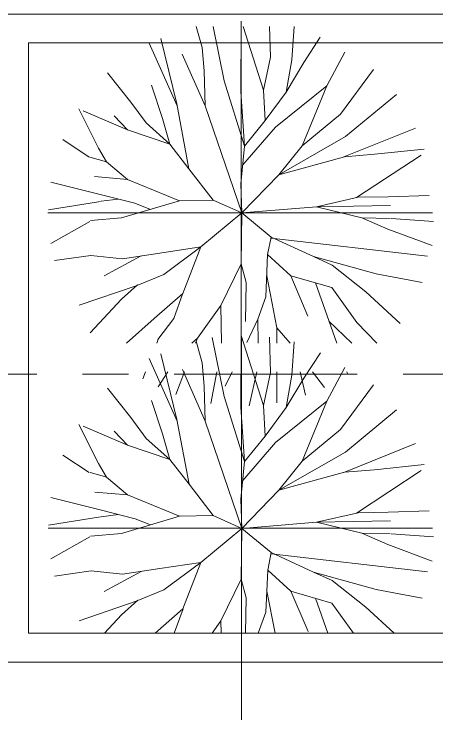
# Model space of a CAD drawing. Header units: millimetres. Extents: x -20144 to 117103, y -11426 to 48263.
# Drawn here: x 77251 to 78716, y 7249 to 9700 of the extents above; entities that cross this region are included whole.
import ezdxf

# ---------------------------------------------------------------- set-up
doc = ezdxf.new("R2010")
doc.units = ezdxf.units.MM
doc.linetypes.add('Grid Line', pattern=[22.225, 12.7, -3.175, 3.175, -3.175])
for name, color, linetype, lineweight in [('L-SITE', 91, 'Continuous', 5), ('NET-THAY', 2, 'Continuous', 15), ('TRUC', 225, 'Continuous', 5)]:
    doc.layers.add(name, color=color, linetype=linetype, lineweight=lineweight)

# ---------------------------------------------------------------- blocks, each defined once
blk = doc.blocks.new('CAY XANH 1 - new block_dwg_110_植栽_中_高木 - 落葉1_φ4000_H5500-1445069-IDEA-4th Storey - Detail-714095-MẶT BẰNG TẦNG 23')
at = {"layer": 'L-SITE'}
for p, q in [((-667.1, 1110.8), (-958.1, 1759.8)), ((879.2, 1317.3), (624.9, 696.3)), ((1796.2, 879.7), (1057, 580.1)), ((-1850.2, 759.4), (-1577.8, 577.8)), ((1854.7, 598.6), (1188, 159.1)), ((-1570, 577.6), (-1397.9, 528.9)), ((-1999.7, 32.8), (-1462.2, 119)), ((-1453.4, 120.7), (-1277.6, 143.8)), ((1984.4, -87.8), (1545.5, -57.6)), ((-1975, -315.2), (-1570.6, -88.1)), ((1922.7, -449.3), (302.8, -262.1)), ((-1422.7, -653.1), (-1040.7, -445.3)), ((982.6, -1348.9), (761.7, -724.4)), ((1137.9, -1348.9), (902.3, -1121.9)), ((502.4, -1348.9), (364.7, -1191.2)), ((-879.9, -1348.9), (-863.8, -1307.6)), ((-1024, -1718), (-996.4, -1647.2)), ((-765.6, -1647.2), (-865.7, -1802.9)), ((-682.4, -1880), (-592.7, -1647.2)), ((-321.1, -1974.1), (-257.8, -1647.2)), ((-97.6, -1647.2), (-169.8, -1794.8)), ((76.2, -1998.6), (157.6, -1647.2)), ((364.7, -1647.2), (364.7, -1966.6)), ((658.9, -1888.4), (605.3, -1647.2)), ((854.6, -1808.2), (733.5, -1647.2)), ((1097, -1672.3), (1088.2, -1647.2))]:
    blk.add_line(p, q, dxfattribs=at)
at = {"layer": 'L-SITE', "flags": 128}
for points in [[(-470, 1932.8), (-408.4, 1714.8), (-388.7, 1473.7), (-378.9, 1109.6)], [(-297, 1932.8), (-180.7, 1367.6), (29.5, 691.4), (242.3, 956.5)], [(16.2, 1932.8), (224.3, 1272), (298.4, 1613.4), (286.7, 1932.8)], [(540.9, 1932.8), (518.2, 1585.8), (458.9, 1251.7), (640.9, 1556.8), (813.1, 1820)], [(-837.7, 1807.7), (-670.4, 1128.7), (-546.2, 457.6), (-743, 713.5), (-989.1, 932.5), (-1146.5, 1149), (-1389.1, 1451.3)], [(-614.6, 1644.9), (-378.9, 1109.6), (0, 0), (-295.2, 132.9)], [(9.8, 497), (348.1, 889.6), (879.2, 1317.3), (1065.4, 1665.3)], [(1938.7, 182.1), (1515.6, 167.3), (1205.6, 162.4), (772.5, 64), (0, 0), (-9.8, 302.6), (29.5, 691.4), (-9.8, 1257.2), (-9.8, 1591.8)], [(1363.8, 1486.9), (1020.8, 1023.8), (624.9, 696.3), (383.8, 396.1), (0, 0), (305.1, -251), (268.2, -431.8)], [(-933.8, 1323.7), (-819.2, 978), (-743, 713.5), (-1182.2, 861.7)], [(458.9, 1251.7), (242.3, 956.5), (224.3, 1272)], [(1602, 1226.9), (1073.6, 790.1), (383.8, 396.1), (1064.1, 582.5), (1374.1, 607.1), (1887.3, 661.9)], [(-1522.1, 376.1), (-1182.2, 347.5), (-1398.7, 529.6), (-1482.3, 672.3), (-1685, 1077.5)], [(-1639.8, 1058.6), (-1182.2, 861.7), (-1319.2, 1007.6)], [(-546.2, 457.6), (-295.2, 132.9), (-644.6, 125.5)], [(-1974.5, 318.6), (-1450.8, 187.1), (-1104.4, 100.6), (-944.8, 36.9)], [(-1182.2, 347.5), (-644.6, 125.5), (-1244.9, -51.7), (-1564, -80.1)], [(1537.8, 78.4), (772.5, 64), (1241.2, -49.8)], [(-1682.9, -957.1), (-1092.4, -755.3), (-807, -637.2), (-423.2, -351.8), (0, 0), (-4.9, -526.5)], [(1534.2, -57), (1241.2, -49.8), (1511.9, -167.9), (1971.2, -338.2)], [(1865.4, -721.3), (1389.2, -631.6), (743, -452.7), (305.1, -251)], [(-1938.1, -493.6), (-1559.8, -440.4), (-1235.1, -474.8), (-846.4, -415.8), (-423.2, -351.8), (-610.2, -834.1), (-905.4, -1094.8), (-1191.6, -1348.9)], [(508.1, -651.4), (268.2, -431.8), (248.5, -869.7), (164.8, -1101)], [(1639.8, -1145), (1284.3, -816.8), (934.9, -541.3), (743, -452.7)], [(-216.5, -959.5), (-4.9, -526.5), (44.3, -719.6), (39.4, -1125.6)], [(258.3, -650.8), (364.7, -1191.2), (364.7, -1348.9)], [(1397.4, -1348.9), (1191.1, -1134.8), (931.2, -773.2), (508.1, -651.4), (685.2, -1069.6)], [(-1566.5, -1243.4), (-1244.2, -894.6), (-1077, -745.2)], [(-867, -1310), (-702.7, -1094.5), (-607.7, -832.3)], [(-207.8, -1348.9), (-216.5, -959.5), (-457.6, -1296.6)], [(170, -1348.9), (164.8, -1101), (51.7, -1342.1)], [(-477.8, -1348.9), (-457.6, -1296.6), (-517.8, -1348.9)]]:
    blk.add_lwpolyline(points, dxfattribs=at)
blk = doc.blocks.new('CAY XANH 1 - new block_dwg-714094-MẶT BẰNG TẦNG 23')
at = {"xscale": 0.5, "yscale": 0.5, "zscale": 0.5}
blk.add_blockref('CAY XANH 1 - new block_dwg_110_植栽_中_高木 - 落葉1_φ4000_H5500-1445069-IDEA-4th Storey - Detail-714095-MẶT BẰNG TẦNG 23', (-494873.7, 495980.5), dxfattribs=at)
blk = doc.blocks.new('CAY XANH 1 - CAY XANH_dwg-714093-MẶT BẰNG TẦNG 23')
at = {"layer": 'L-SITE'}
for p, q in [((28746.5, 0), (28733, 0)), ((28788.3, 0), (28770.7, 0)), ((28931.4, 0), (28921.9, 0)), ((29155.3, 0), (29164.1, 0))]:
    blk.add_line(p, q, dxfattribs=at)
at = {"layer": 'L-SITE', "flags": 128}
for points in [[(28694.1, 0), (28684.6, 0), (28661.3, 0), (28659.4, 0), (28644, 0), (28634.5, 0), (28611.2, 0), (28603.7, 0), (28594.2, 0), (28603.7, 0), (28609.6, 0), (28592.2, 0), (28570.9, 0), (28578.4, 0), (28603.7, 0), (28662, 0), (28642.6, 0), (28600.1, 0), (28579.1, 0), (28609.9, 0), (28604, 0), (28575.2, 0), (28563.7, 0), (28584.7, 0), (28609.9, 0), (28613.8, 0), (28600.1, 0), (28611.8, 0), (28638.7, 0), (28677.6, 0), (28708.4, 0), (28713.9, 0), (28725.7, 0), (28715.9, 0), (28712.3, 0), (28702.5, 0), (28691, 0), (28706.4, 0), (28731.3, 0), (28735.2, 0), (28750.6, 0), (28756.5, 0), (28781.4, 0), (28806.3, 0), (28821.7, 0), (28833.5, 0), (28837.1, 0), (28862.3, 0), (28883.3, 0), (28898.7, 0), (28916, 0), (28931.4, 0)], [(28647.5, 0), (28660.7, 0), (28678.3, 0), (28673.9, 0), (28669.5, 0), (28647.5, 0)], [(29039.2, 0), (29014.3, 0), (28989.4, 0), (28974, 0), (28975.7, 0), (28958.6, 0), (28943.2, 0), (28925.9, 0), (28918, 0), (28931.4, 0), (28920, 0), (28895.1, 0), (28877.7, 0), (28821.5, 0), (28814, 0), (28794.6, 0), (28769.7, 0), (28707.5, 0), (28715.4, 0), (28722.9, 0), (28717.3, 0), (28707.5, 0), (28702, 0), (28694.1, 0)], [(28752.4, 0), (28737, 0), (28715.7, 0)], [(28715.7, 0), (28725.2, 0), (28721.6, 0), (28735, 0), (28740.6, 0), (28746.5, 0), (28765.8, 0), (28752.4, 0)], [(28733, 0), (28738.9, 0), (28756, 0), (28765.8, 0), (28771.4, 0), (28775.3, 0), (28781.2, 0), (28788.7, 0), (28792.7, 0), (28732.7, 0)], [(28732.7, 0), (28740.3, 0), (28815.9, 0), (28825.4, 0), (28881.6, 0), (28895.1, 0), (28898.7, 0), (28889.2, 0), (28895.1, 0), (28904.6, 0), (28921.9, 0), (28927.8, 0)], [(28763.8, 0), (28748.4, 0), (28746.5, 0)], [(28785.1, 0), (28788.7, 0), (28790.7, 0), (28785.1, 0), (28763.8, 0)], [(28770.7, 0), (28768.5, 0), (28779.5, 0), (28788.3, 0)], [(28817.6, 0), (28796.6, 0), (28785.1, 0)], [(28921.9, 0), (28908.5, 0), (28910.5, 0), (28893.1, 0), (28898.7, 0), (28893.1, 0), (28867.9, 0), (28812, 0)], [(28812, 0), (28823.5, 0), (28817.6, 0)], [(28927.8, 0), (28939.3, 0), (28941.3, 0), (28946.8, 0), (28956.7, 0), (28933.4, 0), (28921.9, 0), (28931.4, 0), (28946.8, 0), (28962.2, 0), (28970.1, 0), (28981.6, 0), (28995, 0)], [(29091.3, 0), (29110.6, 0), (29116.2, 0), (29106.7, 0), (29089.3, 0), (29081.8, 0), (29072, 0), (29058.5, 0), (29037.2, 0), (29033.6, 0), (29018.2, 0), (29008.4, 0), (29002.8, 0), (28997, 0), (28983.5, 0), (28966.2, 0), (28958.6, 0), (28956.7, 0), (28939.3, 0), (28921.9, 0)], [(28921.9, 0), (28931.4, 0), (28933.4, 0), (28943.2, 0), (28956.7, 0), (28954.7, 0), (28958.6, 0), (28975.7, 0), (28981.6, 0), (28987.5, 0), (29004.8, 0), (29037.2, 0), (29047.1, 0), (29053, 0), (29041.2, 0), (29043.1, 0), (29051, 0), (29068.4, 0)], [(28995, 0), (29010.4, 0), (29025.8, 0), (29020.2, 0), (29006.5, 0)], [(29006.5, 0), (29025.8, 0), (29029.7, 0), (29018.2, 0), (29025.8, 0), (29045.1, 0), (29053, 0), (29062.5, 0), (29070, 0), (29083.8, 0), (29108.7, 0), (29114.5, 0)], [(29312.7, 0), (29293.4, 0), (29302.9, 0), (29316.3, 0), (29320.3, 0), (29302.9, 0), (29285.5, 0), (29262.6, 0), (29270.1, 0), (29304.9, 0), (29312.7, 0), (29304.9, 0), (29297.3, 0), (29281.9, 0), (29327.3, 0), (29348.6, 0), (29330.1, 0), (29343.5, 0), (29390.9, 0), (29381.4, 0), (29362, 0), (29366, 0), (29373.5, 0), (29352.5, 0), (29344.7, 0), (29331.2, 0), (29311.9, 0), (29298.5, 0), (29229.9, 0), (29212.5, 0), (29205, 0), (29176.1, 0), (29168.3, 0), (29150.9, 0), (29145.3, 0), (29160.7, 0), (29174.2, 0), (29170.2, 0), (29152.9, 0), (29145.3, 0), (29102.8, 0), (29106.7, 0), (29070, 0), (29043.1, 0), (29037.2, 0)], [(29037.2, 0), (29058.5, 0), (29072, 0), (29087.4, 0), (29099.2, 0), (29089.3, 0), (29075.9, 0), (29068.4, 0), (29104.7, 0), (29116.2, 0)], [(29116.2, 0), (29091.3, 0), (29083.8, 0), (29070, 0), (29049, 0), (29039.2, 0)], [(29068.4, 0), (29056.6, 0), (29060.5, 0), (29112.3, 0), (29147, 0), (29158.4, 0), (29135.5, 0), (29131.6, 0), (29147, 0), (29162.4, 0), (29169.9, 0), (29187.3, 0), (29195.1, 0), (29222, 0), (29233.5, 0), (29256.7, 0), (29210.9, 0), (29220.4, 0), (29208.6, 0), (29224, 0), (29237.7, 0), (29247.2, 0), (29260.6, 0), (29268.5, 0), (29283.9, 0), (29299.3, 0), (29312.7, 0)], [(29114.5, 0), (29100.8, 0), (29091.3, 0)], [(29160.7, 0), (29147, 0), (29133.5, 0), (29139.4, 0), (29162.4, 0), (29170.2, 0), (29154.8, 0)], [(29164.1, 0), (29172.9, 0), (29179.5, 0), (29192.7, 0), (29186.1, 0), (29150.9, 0), (29144.3, 0), (29137.8, 0), (29144.3, 0), (29155.3, 0)], [(29154.8, 0), (29162.4, 0), (29181.7, 0), (29191.5, 0), (29185.6, 0), (29212.5, 0), (29224, 0), (29205, 0), (29199.1, 0), (29177.8, 0), (29179.7, 0)], [(29179.7, 0), (29174.2, 0), (29160.7, 0)], [(29221.3, 0), (29199.3, 0), (29186.1, 0), (29199.3, 0)], [(29199.3, 0), (29210.3, 0), (29230.1, 0), (29241.1, 0), (29283.4, 0), (29301, 0), (29296.6, 0), (29238.9, 0), (29241.1, 0), (29225.7, 0), (29221.3, 0)]]:
    blk.add_lwpolyline(points, dxfattribs=at)
for points in [[(28645.7, 0), (28641.3, 0), (28706.9, 0), (28676.5, 0), (28672.1, 0), (28685.3, 0), (28676.5, 0)], [(28690.8, 0), (28669.5, 0), (28662, 0), (28675.4, 0), (28681, 0), (28698.3, 0), (28700.3, 0)], [(28737.7, 0), (28750.9, 0), (28759.7, 0), (28755.3, 0), (28737.7, 0), (28711.3, 0), (28700.3, 0), (28698.1, 0), (28715.7, 0), (28717.9, 0), (28722.3, 0), (28739.9, 0)], [(28785.9, 0), (28783.7, 0), (28768.3, 0), (28757.3, 0), (28752.9, 0), (28748.5, 0), (28768.3, 0), (28777.1, 0)], [(28904.6, 0), (28915.6, 0), (28871.6, 0), (28805.9, 0), (28810.3, 0), (28803.7, 0), (28873.8, 0), (28882.6, 0)], [(28871.6, 0), (28858.4, 0), (28851.8, 0), (28862.8, 0)], [(28898, 0), (28909, 0), (28928.8, 0), (28931, 0), (28935.4, 0), (28942, 0), (28931, 0), (28909, 0), (28880.4, 0)], [(28926.6, 0), (28942, 0), (28957.4, 0), (28950.8, 0), (28975, 0), (28957.4, 0), (28948.6, 0), (28915.6, 0)], [(28970.6, 0), (28975, 0), (28957.4, 0), (28942, 0), (28955.2, 0), (28950.8, 0)], [(29036.6, 0), (29043.2, 0), (29045.4, 0), (29025.6, 0), (29023.4, 0)], [(29118, 0), (29115.8, 0), (29135.6, 0), (29140, 0), (29129, 0)], [(29157.5, 0), (29161.9, 0), (29190.5, 0), (29194.9, 0), (29192.7, 0), (29205.9, 0), (29225.7, 0), (29219.1, 0), (29205.9, 0), (29203.7, 0), (29192.7, 0), (29164.1, 0)], [(29287, 0), (29239.4, 0), (29231.8, 0), (29294.6, 0), (29300.5, 0), (29319.8, 0), (29304.4, 0)]]:
    blk.add_lwpolyline(points, close=True, dxfattribs=at)
blk = doc.blocks.new('CAY XANH 1 - CAY XANH_dwg-714092-MẶT BẰNG TẦNG 23')
at = {"layer": 'L-SITE'}
for p, q in [((0, -28746.5), (0, -28733)), ((0, -28788.3), (0, -28770.7)), ((0, -28931.4), (0, -28921.9)), ((0, -29155.3), (0, -29164.1))]:
    blk.add_line(p, q, dxfattribs=at)
at = {"layer": 'L-SITE', "flags": 128}
for points in [[(0, -28694.1), (0, -28684.6), (0, -28661.3), (0, -28659.4), (0, -28644), (0, -28634.5), (0, -28611.2), (0, -28603.7), (0, -28594.2), (0, -28603.7), (0, -28609.6), (0, -28592.2), (0, -28570.9), (0, -28578.4), (0, -28603.7), (0, -28662), (0, -28642.6), (0, -28600.1), (0, -28579.1), (0, -28609.9), (0, -28604), (0, -28575.2), (0, -28563.7), (0, -28584.7), (0, -28609.9), (0, -28613.8), (0, -28600.1), (0, -28611.8), (0, -28638.7), (0, -28677.6), (0, -28708.4), (0, -28713.9), (0, -28725.7), (0, -28715.9), (0, -28712.3), (0, -28702.5), (0, -28691), (0, -28706.4), (0, -28731.3), (0, -28735.2), (0, -28750.6), (0, -28756.5), (0, -28781.4), (0, -28806.3), (0, -28821.7), (0, -28833.5), (0, -28837.1), (0, -28862.3), (0, -28883.3), (0, -28898.7), (0, -28916), (0, -28931.4)], [(0, -28647.5), (0, -28660.7), (0, -28678.3), (0, -28673.9), (0, -28669.5), (0, -28647.5)], [(0, -29039.2), (0, -29014.3), (0, -28989.4), (0, -28974), (0, -28975.7), (0, -28958.6), (0, -28943.2), (0, -28925.9), (0, -28918), (0, -28931.4), (0, -28920), (0, -28895.1), (0, -28877.7), (0, -28821.5), (0, -28814), (0, -28794.6), (0, -28769.7), (0, -28707.5), (0, -28715.4), (0, -28722.9), (0, -28717.3), (0, -28707.5), (0, -28702), (0, -28694.1)], [(0, -28752.4), (0, -28737), (0, -28715.7)], [(0, -28715.7), (0, -28725.2), (0, -28721.6), (0, -28735), (0, -28740.6), (0, -28746.5), (0, -28765.8), (0, -28752.4)], [(0, -28733), (0, -28738.9), (0, -28756), (0, -28765.8), (0, -28771.4), (0, -28775.3), (0, -28781.2), (0, -28788.7), (0, -28792.7), (0, -28732.7)], [(0, -28732.7), (0, -28740.3), (0, -28815.9), (0, -28825.4), (0, -28881.6), (0, -28895.1), (0, -28898.7), (0, -28889.2), (0, -28895.1), (0, -28904.6), (0, -28921.9), (0, -28927.8)], [(0, -28763.8), (0, -28748.4), (0, -28746.5)], [(0, -28785.1), (0, -28788.7), (0, -28790.7), (0, -28785.1), (0, -28763.8)], [(0, -28770.7), (0, -28768.5), (0, -28779.5), (0, -28788.3)], [(0, -28817.6), (0, -28796.6), (0, -28785.1)], [(0, -28921.9), (0, -28908.5), (0, -28910.5), (0, -28893.1), (0, -28898.7), (0, -28893.1), (0, -28867.9), (0, -28812)], [(0, -28812), (0, -28823.5), (0, -28817.6)], [(0, -28927.8), (0, -28939.3), (0, -28941.3), (0, -28946.8), (0, -28956.7), (0, -28933.4), (0, -28921.9), (0, -28931.4), (0, -28946.8), (0, -28962.2), (0, -28970.1), (0, -28981.6), (0, -28995)], [(0, -29091.3), (0, -29110.6), (0, -29116.2), (0, -29106.7), (0, -29089.3), (0, -29081.8), (0, -29072), (0, -29058.5), (0, -29037.2), (0, -29033.6), (0, -29018.2), (0, -29008.4), (0, -29002.8), (0, -28997), (0, -28983.5), (0, -28966.2), (0, -28958.6), (0, -28956.7), (0, -28939.3), (0, -28921.9)], [(0, -28921.9), (0, -28931.4), (0, -28933.4), (0, -28943.2), (0, -28956.7), (0, -28954.7), (0, -28958.6), (0, -28975.7), (0, -28981.6), (0, -28987.5), (0, -29004.8), (0, -29037.2), (0, -29047.1), (0, -29053), (0, -29041.2), (0, -29043.1), (0, -29051), (0, -29068.4)], [(0, -28995), (0, -29010.4), (0, -29025.8), (0, -29020.2), (0, -29006.5)], [(0, -29006.5), (0, -29025.8), (0, -29029.7), (0, -29018.2), (0, -29025.8), (0, -29045.1), (0, -29053), (0, -29062.5), (0, -29070), (0, -29083.8), (0, -29108.7), (0, -29114.5)], [(0, -29312.7), (0, -29293.4), (0, -29302.9), (0, -29316.3), (0, -29320.3), (0, -29302.9), (0, -29285.5), (0, -29262.6), (0, -29270.1), (0, -29304.9), (0, -29312.7), (0, -29304.9), (0, -29297.3), (0, -29281.9), (0, -29327.3), (0, -29348.6), (0, -29330.1), (0, -29343.5), (0, -29390.9), (0, -29381.4), (0, -29362), (0, -29366), (0, -29373.5), (0, -29352.5), (0, -29344.7), (0, -29331.2), (0, -29311.9), (0, -29298.5), (0, -29229.9), (0, -29212.5), (0, -29205), (0, -29176.1), (0, -29168.3), (0, -29150.9), (0, -29145.3), (0, -29160.7), (0, -29174.2), (0, -29170.2), (0, -29152.9), (0, -29145.3), (0, -29102.8), (0, -29106.7), (0, -29070), (0, -29043.1), (0, -29037.2)], [(0, -29037.2), (0, -29058.5), (0, -29072), (0, -29087.4), (0, -29099.2), (0, -29089.3), (0, -29075.9), (0, -29068.4), (0, -29104.7), (0, -29116.2)], [(0, -29116.2), (0, -29091.3), (0, -29083.8), (0, -29070), (0, -29049), (0, -29039.2)], [(0, -29068.4), (0, -29056.6), (0, -29060.5), (0, -29112.3), (0, -29147), (0, -29158.4), (0, -29135.5), (0, -29131.6), (0, -29147), (0, -29162.4), (0, -29169.9), (0, -29187.3), (0, -29195.1), (0, -29222), (0, -29233.5), (0, -29256.7), (0, -29210.9), (0, -29220.4), (0, -29208.6), (0, -29224), (0, -29237.7), (0, -29247.2), (0, -29260.6), (0, -29268.5), (0, -29283.9), (0, -29299.3), (0, -29312.7)], [(0, -29114.5), (0, -29100.8), (0, -29091.3)], [(0, -29160.7), (0, -29147), (0, -29133.5), (0, -29139.4), (0, -29162.4), (0, -29170.2), (0, -29154.8)], [(0, -29164.1), (0, -29172.9), (0, -29179.5), (0, -29192.7), (0, -29186.1), (0, -29150.9), (0, -29144.3), (0, -29137.8), (0, -29144.3), (0, -29155.3)], [(0, -29154.8), (0, -29162.4), (0, -29181.7), (0, -29191.5), (0, -29185.6), (0, -29212.5), (0, -29224), (0, -29205), (0, -29199.1), (0, -29177.8), (0, -29179.7)], [(0, -29179.7), (0, -29174.2), (0, -29160.7)], [(0, -29221.3), (0, -29199.3), (0, -29186.1), (0, -29199.3)], [(0, -29199.3), (0, -29210.3), (0, -29230.1), (0, -29241.1), (0, -29283.4), (0, -29301), (0, -29296.6), (0, -29238.9), (0, -29241.1), (0, -29225.7), (0, -29221.3)]]:
    blk.add_lwpolyline(points, dxfattribs=at)
for points in [[(0, -28645.7), (0, -28641.3), (0, -28706.9), (0, -28676.5), (0, -28672.1), (0, -28685.3), (0, -28676.5)], [(0, -28690.8), (0, -28669.5), (0, -28662), (0, -28675.4), (0, -28681), (0, -28698.3), (0, -28700.3)], [(0, -28737.7), (0, -28750.9), (0, -28759.7), (0, -28755.3), (0, -28737.7), (0, -28711.3), (0, -28700.3), (0, -28698.1), (0, -28715.7), (0, -28717.9), (0, -28722.3), (0, -28739.9)], [(0, -28785.9), (0, -28783.7), (0, -28768.3), (0, -28757.3), (0, -28752.9), (0, -28748.5), (0, -28768.3), (0, -28777.1)], [(0, -28904.6), (0, -28915.6), (0, -28871.6), (0, -28805.9), (0, -28810.3), (0, -28803.7), (0, -28873.8), (0, -28882.6)], [(0, -28871.6), (0, -28858.4), (0, -28851.8), (0, -28862.8)], [(0, -28898), (0, -28909), (0, -28928.8), (0, -28931), (0, -28935.4), (0, -28942), (0, -28931), (0, -28909), (0, -28880.4)], [(0, -28926.6), (0, -28942), (0, -28957.4), (0, -28950.8), (0, -28975), (0, -28957.4), (0, -28948.6), (0, -28915.6)], [(0, -28970.6), (0, -28975), (0, -28957.4), (0, -28942), (0, -28955.2), (0, -28950.8)], [(0, -29036.6), (0, -29043.2), (0, -29045.4), (0, -29025.6), (0, -29023.4)], [(0, -29118), (0, -29115.8), (0, -29135.6), (0, -29140), (0, -29129)], [(0, -29157.5), (0, -29161.9), (0, -29190.5), (0, -29194.9), (0, -29192.7), (0, -29205.9), (0, -29225.7), (0, -29219.1), (0, -29205.9), (0, -29203.7), (0, -29192.7), (0, -29164.1)], [(0, -29287), (0, -29239.4), (0, -29231.8), (0, -29294.6), (0, -29300.5), (0, -29319.8), (0, -29304.4)]]:
    blk.add_lwpolyline(points, close=True, dxfattribs=at)
blk = doc.blocks.new('CAY XANH 1 - CAY XANH 1-678680-MẶT BẰNG TẦNG 23')
for name, p, xscale, yscale, zscale in [('CAY XANH 1 - CAY XANH_dwg-714092-MẶT BẰNG TẦNG 23', (0, 46610), 1.608504446305672, 1.608504446305672, 1.608504446305672), ('CAY XANH 1 - new block_dwg-714094-MẶT BẰNG TẦNG 23', (331762.8, -332503.6), 0.6703958691910499, 0.6703958691910499, 0.6703958691910499), ('CAY XANH 1 - CAY XANH_dwg-714093-MẶT BẰNG TẦNG 23', (-46720.7, 0), 1.612196637345681, 1.612196637345681, 1.612196637345681)]:
    blk.add_blockref(name, p, dxfattribs=dict(xscale=xscale, yscale=yscale, zscale=zscale))
blk = doc.blocks.new('CAY XANH 1 - new block_dwg_110_植栽_中_高木 - 落葉1_φ4000_H5500-1445069-IDEA-4th Storey - Detail-V216-MẶT BẰNG TẦNG 23')
at = {"layer": 'L-SITE'}
for p, q in [((-667.1, 1110.8), (-958.1, 1759.8)), ((879.2, 1317.3), (624.9, 696.3)), ((1796.2, 879.7), (1057, 580.1)), ((-1850.2, 759.4), (-1577.8, 577.8)), ((1854.7, 598.6), (1188, 159.1)), ((-1570, 577.6), (-1397.9, 528.9)), ((-1999.7, 32.8), (-1462.2, 119)), ((-1453.4, 120.7), (-1277.6, 143.8)), ((1984.4, -87.8), (1545.5, -57.6)), ((-1975, -315.2), (-1570.6, -88.1)), ((1922.7, -449.3), (302.8, -262.1)), ((-1422.7, -653.1), (-1040.7, -445.3)), ((258.3, -650.8), (344, -1086)), ((889.6, -1086), (761.7, -724.4)), ((-699.6, -1086), (-607.7, -832.3))]:
    blk.add_line(p, q, dxfattribs=at)
at = {"layer": 'L-SITE', "flags": 128}
for points in [[(-306, 1976.5), (-180.7, 1367.6), (29.5, 691.4), (242.3, 956.5)], [(-5, 2000), (224.3, 1272), (298.4, 1613.4), (285, 1979.6)], [(-472.4, 1941.2), (-408.4, 1714.8), (-388.7, 1473.7), (-378.9, 1109.6)], [(541, 1934), (518.2, 1585.8), (458.9, 1251.7), (640.9, 1556.8), (813.1, 1820)], [(-837.7, 1807.7), (-670.4, 1128.7), (-546.2, 457.6), (-743, 713.5), (-989.1, 932.5), (-1146.5, 1149), (-1389.1, 1451.3)], [(-614.6, 1644.9), (-378.9, 1109.6), (0, 0), (-295.2, 132.9)], [(9.8, 497), (348.1, 889.6), (879.2, 1317.3), (1065.4, 1665.3)], [(1938.7, 182.1), (1515.6, 167.3), (1205.6, 162.4), (772.5, 64), (0, 0), (-9.8, 302.6), (29.5, 691.4), (-9.8, 1257.2), (-9.8, 1591.8)], [(1363.8, 1486.9), (1020.8, 1023.8), (624.9, 696.3), (383.8, 396.1), (0, 0), (305.1, -251), (268.2, -431.8)], [(-933.8, 1323.7), (-819.2, 978), (-743, 713.5), (-1182.2, 861.7)], [(458.9, 1251.7), (242.3, 956.5), (224.3, 1272)], [(1602, 1226.9), (1073.6, 790.1), (383.8, 396.1), (1064.1, 582.5), (1374.1, 607.1), (1887.3, 661.9)], [(-1522.1, 376.1), (-1182.2, 347.5), (-1398.7, 529.6), (-1482.3, 672.3), (-1685, 1077.5)], [(-1639.8, 1058.6), (-1182.2, 861.7), (-1319.2, 1007.6)], [(-546.2, 457.6), (-295.2, 132.9), (-644.6, 125.5)], [(-1974.5, 318.6), (-1450.8, 187.1), (-1104.4, 100.6), (-944.8, 36.9)], [(-1182.2, 347.5), (-644.6, 125.5), (-1244.9, -51.7), (-1564, -80.1)], [(1537.8, 78.4), (772.5, 64), (1241.2, -49.8)], [(-1682.9, -957.1), (-1092.4, -755.3), (-807, -637.2), (-423.2, -351.8), (0, 0), (-4.9, -526.5)], [(1534.2, -57), (1241.2, -49.8), (1511.9, -167.9), (1971.2, -338.2)], [(1865.4, -721.3), (1389.2, -631.6), (743, -452.7), (305.1, -251)], [(-1938.1, -493.6), (-1559.8, -440.4), (-1235.1, -474.8), (-846.4, -415.8), (-423.2, -351.8), (-610.2, -834.1), (-895.4, -1086)], [(508.1, -651.4), (268.2, -431.8), (248.5, -869.7), (170.3, -1086)], [(1575.9, -1086), (1284.3, -816.8), (934.9, -541.3), (743, -452.7)], [(-216.5, -959.5), (-4.9, -526.5), (44.3, -719.6), (39.8, -1086)], [(1156, -1086), (931.2, -773.2), (508.1, -651.4), (685.2, -1069.6)], [(-1421.1, -1086), (-1244.2, -894.6), (-1077, -745.2)], [(-213.7, -1086), (-216.5, -959.5), (-307, -1086)]]:
    blk.add_lwpolyline(points, dxfattribs=at)
blk = doc.blocks.new('CAY XANH 1 - new block_dwg-V217-MẶT BẰNG TẦNG 23')
at = {"xscale": 0.5, "yscale": 0.5, "zscale": 0.5}
blk.add_blockref('CAY XANH 1 - new block_dwg_110_植栽_中_高木 - 落葉1_φ4000_H5500-1445069-IDEA-4th Storey - Detail-V216-MẶT BẰNG TẦNG 23', (-494873.7, 495980.5), dxfattribs=at)
blk = doc.blocks.new('CAY XANH 1 - CAY XANH_dwg-V218-MẶT BẰNG TẦNG 23')
at = {"layer": 'L-SITE'}
for p, q in [((0, -28746.5), (0, -28733)), ((0, -28788.3), (0, -28770.7)), ((0, -28931.4), (0, -28921.9)), ((0, -29155.3), (0, -29164.1)), ((0, -29199.3), (0, -29203.8)), ((0, -29287), (0, -29265.9))]:
    blk.add_line(p, q, dxfattribs=at)
at = {"layer": 'L-SITE', "flags": 128}
for points in [[(0, -28694.1), (0, -28684.6), (0, -28661.3), (0, -28659.4), (0, -28644), (0, -28634.5), (0, -28611.2), (0, -28603.7), (0, -28594.2), (0, -28603.7), (0, -28609.6), (0, -28592.2), (0, -28570.9), (0, -28578.4), (0, -28603.7), (0, -28662), (0, -28642.6), (0, -28600.1), (0, -28579.1), (0, -28609.9), (0, -28604), (0, -28575.2), (0, -28563.7), (0, -28584.7), (0, -28609.9), (0, -28613.8), (0, -28600.1), (0, -28611.8), (0, -28638.7), (0, -28677.6), (0, -28708.4), (0, -28713.9), (0, -28725.7), (0, -28715.9), (0, -28712.3), (0, -28702.5), (0, -28691), (0, -28706.4), (0, -28731.3), (0, -28735.2), (0, -28750.6), (0, -28756.5), (0, -28781.4), (0, -28806.3), (0, -28821.7), (0, -28833.5), (0, -28837.1), (0, -28862.3), (0, -28883.3), (0, -28898.7), (0, -28916), (0, -28931.4)], [(0, -28647.5), (0, -28660.7), (0, -28678.3), (0, -28673.9), (0, -28669.5), (0, -28647.5)], [(0, -29039.2), (0, -29014.3), (0, -28989.4), (0, -28974), (0, -28975.7), (0, -28958.6), (0, -28943.2), (0, -28925.9), (0, -28918), (0, -28931.4), (0, -28920), (0, -28895.1), (0, -28877.7), (0, -28821.5), (0, -28814), (0, -28794.6), (0, -28769.7), (0, -28707.5), (0, -28715.4), (0, -28722.9), (0, -28717.3), (0, -28707.5), (0, -28702), (0, -28694.1)], [(0, -28752.4), (0, -28737), (0, -28715.7)], [(0, -28715.7), (0, -28725.2), (0, -28721.6), (0, -28735), (0, -28740.6), (0, -28746.5), (0, -28765.8), (0, -28752.4)], [(0, -28733), (0, -28738.9), (0, -28756), (0, -28765.8), (0, -28771.4), (0, -28775.3), (0, -28781.2), (0, -28788.7), (0, -28792.7), (0, -28732.7)], [(0, -28732.7), (0, -28740.3), (0, -28815.9), (0, -28825.4), (0, -28881.6), (0, -28895.1), (0, -28898.7), (0, -28889.2), (0, -28895.1), (0, -28904.6), (0, -28921.9), (0, -28927.8)], [(0, -28763.8), (0, -28748.4), (0, -28746.5)], [(0, -28785.1), (0, -28788.7), (0, -28790.7), (0, -28785.1), (0, -28763.8)], [(0, -28770.7), (0, -28768.5), (0, -28779.5), (0, -28788.3)], [(0, -28817.6), (0, -28796.6), (0, -28785.1)], [(0, -28921.9), (0, -28908.5), (0, -28910.5), (0, -28893.1), (0, -28898.7), (0, -28893.1), (0, -28867.9), (0, -28812)], [(0, -28812), (0, -28823.5), (0, -28817.6)], [(0, -28927.8), (0, -28939.3), (0, -28941.3), (0, -28946.8), (0, -28956.7), (0, -28933.4), (0, -28921.9), (0, -28931.4), (0, -28946.8), (0, -28962.2), (0, -28970.1), (0, -28981.6), (0, -28995)], [(0, -29091.3), (0, -29110.6), (0, -29116.2), (0, -29106.7), (0, -29089.3), (0, -29081.8), (0, -29072), (0, -29058.5), (0, -29037.2), (0, -29033.6), (0, -29018.2), (0, -29008.4), (0, -29002.8), (0, -28997), (0, -28983.5), (0, -28966.2), (0, -28958.6), (0, -28956.7), (0, -28939.3), (0, -28921.9)], [(0, -28921.9), (0, -28931.4), (0, -28933.4), (0, -28943.2), (0, -28956.7), (0, -28954.7), (0, -28958.6), (0, -28975.7), (0, -28981.6), (0, -28987.5), (0, -29004.8), (0, -29037.2), (0, -29047.1), (0, -29053), (0, -29041.2), (0, -29043.1), (0, -29051), (0, -29068.4)], [(0, -28995), (0, -29010.4), (0, -29025.8), (0, -29020.2), (0, -29006.5)], [(0, -29006.5), (0, -29025.8), (0, -29029.7), (0, -29018.2), (0, -29025.8), (0, -29045.1), (0, -29053), (0, -29062.5), (0, -29070), (0, -29083.8), (0, -29108.7), (0, -29114.5)], [(0, -29203.8), (0, -29176.1), (0, -29168.3), (0, -29150.9), (0, -29145.3), (0, -29160.7), (0, -29174.2), (0, -29170.2), (0, -29152.9), (0, -29145.3), (0, -29102.8), (0, -29106.7), (0, -29070), (0, -29043.1), (0, -29037.2)], [(0, -29037.2), (0, -29058.5), (0, -29072), (0, -29087.4), (0, -29099.2), (0, -29089.3), (0, -29075.9), (0, -29068.4), (0, -29104.7), (0, -29116.2)], [(0, -29116.2), (0, -29091.3), (0, -29083.8), (0, -29070), (0, -29049), (0, -29039.2)], [(0, -29068.4), (0, -29056.6), (0, -29060.5), (0, -29112.3), (0, -29147), (0, -29158.4), (0, -29135.5), (0, -29131.6), (0, -29147), (0, -29162.4), (0, -29169.9), (0, -29187.3), (0, -29195.1), (0, -29222), (0, -29233.5), (0, -29256.7), (0, -29210.9), (0, -29220.4), (0, -29208.6), (0, -29224), (0, -29237.7), (0, -29247.2), (0, -29260.6), (0, -29268.5), (0, -29283.9), (0, -29299.3), (0, -29312.7)], [(0, -29114.5), (0, -29100.8), (0, -29091.3)], [(0, -29160.7), (0, -29147), (0, -29133.5), (0, -29139.4), (0, -29162.4), (0, -29170.2), (0, -29154.8)], [(0, -29164.1), (0, -29172.9), (0, -29179.5), (0, -29192.7), (0, -29186.1), (0, -29150.9), (0, -29144.3), (0, -29137.8), (0, -29144.3), (0, -29155.3)], [(0, -29154.8), (0, -29162.4), (0, -29181.7), (0, -29191.5), (0, -29185.6), (0, -29203.8)], [(0, -29179.7), (0, -29174.2), (0, -29160.7)], [(0, -29203.8), (0, -29199.1), (0, -29177.8), (0, -29179.7)], [(0, -29203.8), (0, -29199.3), (0, -29186.1), (0, -29199.3)], [(0, -29238.9), (0, -29241.1), (0, -29244)], [(0, -29312.7), (0, -29293.4), (0, -29302.9), (0, -29316.3), (0, -29320.3), (0, -29302.9), (0, -29285.5), (0, -29262.6), (0, -29270.1), (0, -29304.9), (0, -29312.7), (0, -29304.9), (0, -29297.3), (0, -29281.9), (0, -29327.3), (0, -29348.6), (0, -29330.1), (0, -29343.5), (0, -29390.9), (0, -29381.4), (0, -29362), (0, -29366), (0, -29373.5), (0, -29352.5), (0, -29344.7), (0, -29331.2), (0, -29311.9), (0, -29298.5), (0, -29265.9)], [(0, -29265.9), (0, -29283.4), (0, -29301), (0, -29296.6), (0, -29265.9)], [(0, -29265.9), (0, -29294.6), (0, -29300.5), (0, -29319.8), (0, -29304.4), (0, -29287)]]:
    blk.add_lwpolyline(points, dxfattribs=at)
for points in [[(0, -28645.7), (0, -28641.3), (0, -28706.9), (0, -28676.5), (0, -28672.1), (0, -28685.3), (0, -28676.5)], [(0, -28690.8), (0, -28669.5), (0, -28662), (0, -28675.4), (0, -28681), (0, -28698.3), (0, -28700.3)], [(0, -28737.7), (0, -28750.9), (0, -28759.7), (0, -28755.3), (0, -28737.7), (0, -28711.3), (0, -28700.3), (0, -28698.1), (0, -28715.7), (0, -28717.9), (0, -28722.3), (0, -28739.9)], [(0, -28785.9), (0, -28783.7), (0, -28768.3), (0, -28757.3), (0, -28752.9), (0, -28748.5), (0, -28768.3), (0, -28777.1)], [(0, -28904.6), (0, -28915.6), (0, -28871.6), (0, -28805.9), (0, -28810.3), (0, -28803.7), (0, -28873.8), (0, -28882.6)], [(0, -28871.6), (0, -28858.4), (0, -28851.8), (0, -28862.8)], [(0, -28898), (0, -28909), (0, -28928.8), (0, -28931), (0, -28935.4), (0, -28942), (0, -28931), (0, -28909), (0, -28880.4)], [(0, -28926.6), (0, -28942), (0, -28957.4), (0, -28950.8), (0, -28975), (0, -28957.4), (0, -28948.6), (0, -28915.6)], [(0, -28970.6), (0, -28975), (0, -28957.4), (0, -28942), (0, -28955.2), (0, -28950.8)], [(0, -29036.6), (0, -29043.2), (0, -29045.4), (0, -29025.6), (0, -29023.4)], [(0, -29118), (0, -29115.8), (0, -29135.6), (0, -29140), (0, -29129)], [(0, -29157.5), (0, -29161.9), (0, -29190.5), (0, -29194.9), (0, -29192.7), (0, -29205.9), (0, -29225.7), (0, -29219.1), (0, -29205.9), (0, -29203.7), (0, -29192.7), (0, -29164.1)]]:
    blk.add_lwpolyline(points, close=True, dxfattribs=at)
blk = doc.blocks.new('CAY XANH 1 - CAY XANH 1-V219-MẶT BẰNG TẦNG 23')
for name, p, xscale, yscale, zscale in [('CAY XANH 1 - new block_dwg-V217-MẶT BẰNG TẦNG 23', (331762.8, -332503.6), 0.6703958691910499, 0.6703958691910499, 0.6703958691910499), ('CAY XANH 1 - CAY XANH_dwg-V218-MẶT BẰNG TẦNG 23', (0, 46610), 1.608504446305672, 1.608504446305672, 1.608504446305672), ('CAY XANH 1 - CAY XANH_dwg-714093-MẶT BẰNG TẦNG 23', (-46720.7, 0), 1.612196637345681, 1.612196637345681, 1.612196637345681)]:
    blk.add_blockref(name, p, dxfattribs=dict(xscale=xscale, yscale=yscale, zscale=zscale))

msp = doc.modelspace()

# ---------------------------------------------------------------- linework, layer by layer
at = {"layer": 'NET-THAY', "lineweight": 9}
for p, q in [((77200.5, 9700), (80200, 9700)), ((80200, 9600), (77300.5, 9600)), ((77300.5, 9600), (77300.5, 7550)), ((77300.5, 7550), (80200, 7550)), ((77200.5, 7450), (77300.5, 7450)), ((80200, 7450), (77300.5, 7450))]:
    msp.add_line(p, q, dxfattribs=at)
at = {"layer": 'TRUC', "linetype": 'Grid Line', "ltscale": 50}
msp.add_line((114000.5, 8449.9), (56593, 8449.9), dxfattribs=at)

# ---------------------------------------------------------------- block references
at = {"lineweight": 9}
for name, p in [('CAY XANH 1 - CAY XANH 1-678680-MẶT BẰNG TẦNG 23', (78038.3, 9009.9)), ('CAY XANH 1 - CAY XANH 1-V219-MẶT BẰNG TẦNG 23', (78038.5, 7914.4))]:
    msp.add_blockref(name, p, dxfattribs=at)

doc.saveas('drawing.dxf')
